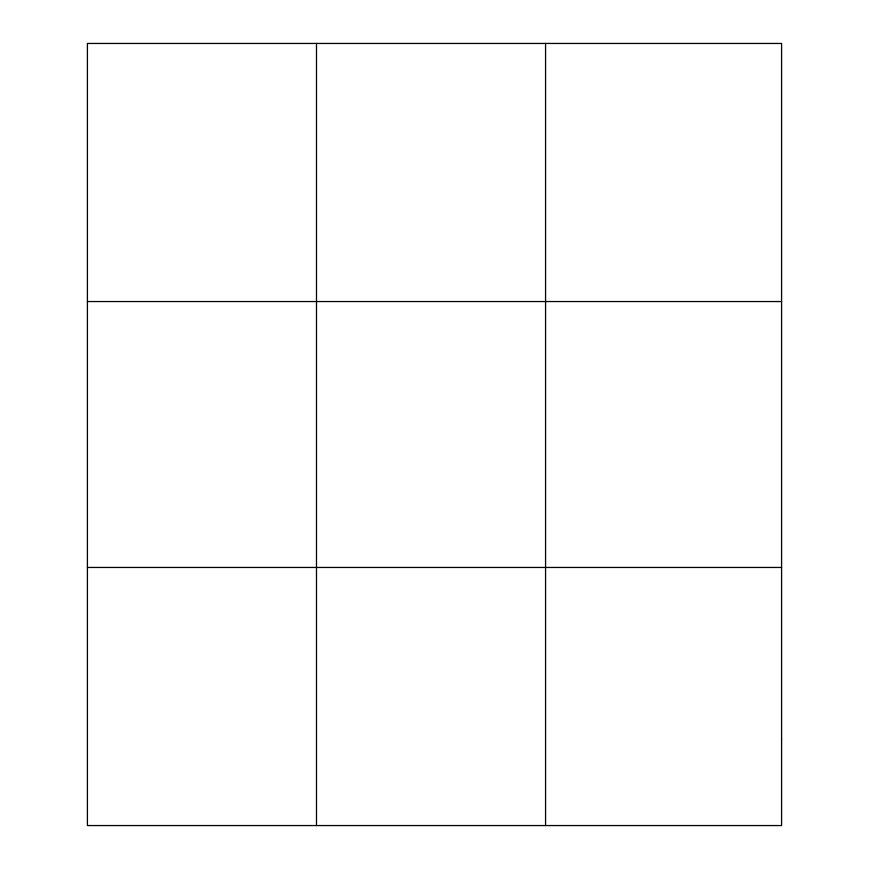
<?xml version="1.0" encoding="UTF-8"?>
<svg xmlns="http://www.w3.org/2000/svg" width="869" height="869" viewBox="0 0 869 869"><rect width="100%" height="100%" fill="white"/><g stroke="black" fill="none" stroke-linecap="round" stroke-linejoin="round"><path stroke-width="1.3" d="M316.49 43.45L316.49 825.55M545.569 43.45L545.569 825.55M87.411 301.543L781.589 301.543M87.411 567.457L781.589 567.457M781.589 739.519L781.589 825.55L87.411 825.55L87.411 43.45L781.589 43.45L781.589 739.519"/></g></svg>
